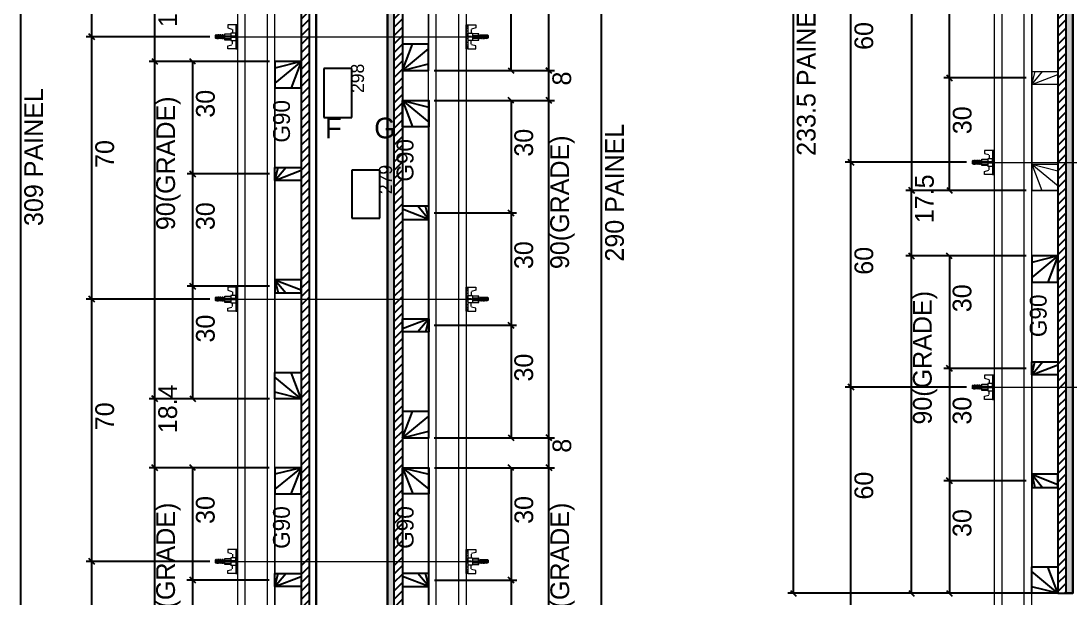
# Model space of a CAD drawing. Header units: metres. Extents: x -9504 to -3340, y 6690 to 7665.
# Drawn here: x -9435 to -8875, y 7024 to 7332 of the extents above; entities that cross this region are included whole.
import ezdxf

# ---------------------------------------------------------------- set-up
doc = ezdxf.new("R2010")
doc.units = ezdxf.units.M
for name, color, linetype in [('CHAPA', 7, 'Continuous'), ('COTA', 7, 'Continuous'), ('Hachura', 7, 'Continuous'), ('Madeira', 7, 'Continuous'), ('MEIO_PONT', 7, 'Continuous'), ('Perfil Metálico', 7, 'Continuous'), ('SARRAFO', 7, 'Continuous'), ('TEXTO_GERAL', 7, 'Continuous')]:
    doc.layers.add(name, color=color, linetype=linetype)

msp = doc.modelspace()

# ---------------------------------------------------------------- hatches: boundary and pattern name
at = {"layer": 'Hachura'}
h = msp.add_hatch(dxfattribs=at)
h.set_pattern_fill('ANSI31')
h.paths.add_polyline_path([(-9280.8, 6913.32), (-9285.25, 6913.32), (-9285.2, 7529.12), (-9280.8, 7529.12), (-9280.8, 6913.32)])
h = msp.add_hatch(color=7, dxfattribs=at)
h.dxf.hatch_style = 1
h.paths.add_polyline_path([(-9235.6, 6913.32), (-9239.2, 6913.32), (-9239.2, 7493.32), (-9235.6, 7493.32), (-9235.6, 6913.32)])
h = msp.add_hatch(color=7, dxfattribs=at)
h.dxf.hatch_style = 1
h.paths.add_polyline_path([(-8876.8, 7493.23), (-8873.2, 7493.23), (-8873.2, 7026.32), (-8876.8, 7026.32), (-8876.8, 7493.23)])
h = msp.add_hatch(dxfattribs=at)
h.set_pattern_fill('ANSI31')
h.paths.add_polyline_path([(-9235.6, 6913.32), (-9231.16, 6913.32), (-9231.2, 7485.32), (-9235.6, 7485.32), (-9235.6, 6913.32)])
h = msp.add_hatch(dxfattribs=at)
h.set_pattern_fill('ANSI31')
h.paths.add_polyline_path([(-8876.8, 7026.32), (-8881.24, 7026.32), (-8881.2, 7479.23), (-8876.8, 7479.23), (-8876.8, 7026.32)])

# ---------------------------------------------------------------- linework, layer by layer
at = {"layer": 'CHAPA', "color": 1, "lineweight": 25}
for points in [[(-9277.2, 7531.32), (-9277.2, 6913.32), (-9280.8, 6913.32), (-9280.8, 7531.32)], [(-9239.2, 7493.32), (-9239.2, 6913.32), (-9235.6, 6913.32), (-9235.6, 7493.32)], [(-8873.2, 7493.23), (-8873.2, 7026.32), (-8876.8, 7026.32), (-8876.8, 7493.23)]]:
    msp.add_lwpolyline(points, close=True, dxfattribs=at)
at = {"layer": 'COTA', "color": 241, "lineweight": 25}
for p, q in [((-9434.83, 6913.32), (-9434.83, 7531.32)), ((-9124.85, 6913.32), (-9124.85, 7493.32)), ((-9022.42, 7026.32), (-9022.42, 7493.23)), ((-9153.05, 7305.32), (-9153.05, 7485.32)), ((-8959.33, 7485.31), (-8959.33, 7241.31)), ((-9397.05, 7323.31), (-9397.05, 7463.31)), ((-8991.77, 7256.31), (-8991.77, 7376.31)), ((-9173.24, 7365.32), (-9173.24, 7305.33)), ((-8939.13, 7301.32), (-8939.13, 7363.32)), ((-9363.38, 7310.12), (-9363.38, 7346.93)), ((-9334.08, 7323.31), (-9400.05, 7323.31)), ((-9334.08, 7323.31), (-9400.05, 7323.31)), ((-9397.05, 7183.31), (-9397.05, 7323.31)), ((-9302.22, 7310.12), (-9366.38, 7310.12)), ((-9302.22, 7310.12), (-9366.38, 7310.12)), ((-9363.38, 7130.12), (-9363.38, 7310.12)), ((-9302.22, 7310.12), (-9346.19, 7310.12)), ((-9343.19, 7310.12), (-9343.19, 7250.12)), ((-9214.2, 7305.32), (-9150.05, 7305.32)), ((-9214.19, 7305.33), (-9170.24, 7305.33)), ((-9214.18, 7305.32), (-9150.03, 7305.32)), ((-9153.03, 7289.32), (-9153.03, 7305.32)), ((-8898.2, 7301.32), (-8942.13, 7301.32)), ((-8898.2, 7301.32), (-8942.13, 7301.32)), ((-8939.13, 7241.31), (-8939.13, 7301.32)), ((-9214.18, 7289.32), (-9150.03, 7289.32)), ((-9214.18, 7289.32), (-9170.22, 7289.32)), ((-9214.18, 7289.32), (-9150.03, 7289.32)), ((-9173.22, 7289.32), (-9173.22, 7229.32)), ((-9153.03, 7109.32), (-9153.03, 7289.32)), ((-8930.05, 7256.31), (-8994.77, 7256.31)), ((-8930.05, 7256.31), (-8994.77, 7256.31)), ((-8991.77, 7136.31), (-8991.77, 7256.31)), ((-9302.22, 7250.12), (-9346.19, 7250.12)), ((-9302.22, 7250.12), (-9346.19, 7250.12)), ((-9343.19, 7250.12), (-9343.19, 7190.12)), ((-8898.19, 7241.31), (-8962.4, 7241.31)), ((-8898.2, 7241.31), (-8962.33, 7241.31)), ((-8959.4, 7206.32), (-8959.4, 7241.31)), ((-8898.2, 7241.31), (-8942.13, 7241.31)), ((-9214.18, 7229.32), (-9170.22, 7229.32)), ((-9214.18, 7229.32), (-9170.22, 7229.32)), ((-9173.22, 7229.32), (-9173.22, 7169.32)), ((-8898.25, 7206.32), (-8962.4, 7206.32)), ((-8898.25, 7206.32), (-8962.4, 7206.32)), ((-8959.4, 7026.32), (-8959.4, 7206.32)), ((-8898.25, 7206.32), (-8942.21, 7206.32)), ((-8939.21, 7206.32), (-8939.21, 7146.32)), ((-9302.22, 7190.12), (-9346.19, 7190.12)), ((-9302.22, 7190.12), (-9346.19, 7190.12)), ((-9343.19, 7190.12), (-9343.19, 7130.13)), ((-9334.08, 7183.31), (-9400.05, 7183.31)), ((-9334.08, 7183.31), (-9400.05, 7183.31)), ((-9397.05, 7043.31), (-9397.05, 7183.31)), ((-9214.18, 7169.32), (-9170.22, 7169.32)), ((-9214.18, 7169.32), (-9170.22, 7169.32)), ((-9173.22, 7169.32), (-9173.22, 7109.33)), ((-8898.25, 7146.32), (-8942.21, 7146.32)), ((-8898.25, 7146.32), (-8942.21, 7146.32)), ((-8939.21, 7146.32), (-8939.21, 7086.32)), ((-8930.05, 7136.31), (-8994.77, 7136.31)), ((-8930.05, 7136.31), (-8994.77, 7136.31)), ((-8991.77, 7016.31), (-8991.77, 7136.31)), ((-9302.22, 7130.12), (-9366.42, 7130.12)), ((-9302.22, 7130.12), (-9366.38, 7130.12)), ((-9363.42, 7093.32), (-9363.42, 7130.12)), ((-9302.24, 7130.13), (-9346.19, 7130.13)), ((-9214.18, 7109.32), (-9150.03, 7109.32)), ((-9214.17, 7109.33), (-9170.22, 7109.33)), ((-9214.13, 7109.32), (-9149.97, 7109.32)), ((-9152.97, 7093.32), (-9152.97, 7109.32)), ((-9302.26, 7093.32), (-9366.42, 7093.32)), ((-9302.26, 7093.32), (-9366.42, 7093.32)), ((-9363.42, 6913.32), (-9363.42, 7093.32)), ((-9302.26, 7093.32), (-9346.23, 7093.32)), ((-9343.23, 7093.32), (-9343.23, 7033.32)), ((-9214.13, 7093.32), (-9149.97, 7093.32)), ((-9214.13, 7093.32), (-9170.17, 7093.32)), ((-9214.13, 7093.32), (-9149.97, 7093.32)), ((-9173.17, 7093.32), (-9173.17, 7033.32)), ((-9152.97, 6913.32), (-9152.97, 7093.32)), ((-8898.25, 7086.32), (-8942.21, 7086.32)), ((-8898.25, 7086.32), (-8942.21, 7086.32)), ((-8939.21, 7086.32), (-8939.21, 7026.33)), ((-9334.08, 7043.31), (-9400.05, 7043.31)), ((-9334.08, 7043.31), (-9400.05, 7043.31)), ((-9397.05, 6903.31), (-9397.05, 7043.31)), ((-9302.26, 7033.32), (-9346.23, 7033.32)), ((-9302.26, 7033.32), (-9346.23, 7033.32)), ((-9343.23, 7033.32), (-9343.23, 6973.32)), ((-9214.13, 7033.32), (-9170.17, 7033.32)), ((-9214.13, 7033.32), (-9170.17, 7033.32)), ((-9173.17, 7033.32), (-9173.17, 6973.32)), ((-8884.25, 7026.32), (-9025.42, 7026.32)), ((-8898.25, 7026.32), (-8962.4, 7026.32)), ((-8898.26, 7026.33), (-8942.21, 7026.33))]:
    msp.add_line(p, q, dxfattribs=at)
at = {"layer": 'COTA', "color": 0, "lineweight": 25}
for p, q in [((-9395.55, 7321.81), (-9398.55, 7324.81)), ((-9398.55, 7324.81), (-9395.55, 7321.81)), ((-9361.88, 7308.62), (-9364.88, 7311.62)), ((-9364.88, 7311.62), (-9361.88, 7308.62)), ((-9341.69, 7308.62), (-9344.69, 7311.62)), ((-9174.74, 7306.83), (-9171.74, 7303.83)), ((-9154.55, 7306.82), (-9151.55, 7303.82)), ((-9151.53, 7303.82), (-9154.53, 7306.82)), ((-8937.63, 7299.82), (-8940.63, 7302.82)), ((-8940.63, 7302.82), (-8937.63, 7299.82)), ((-9171.72, 7287.82), (-9174.72, 7290.82)), ((-9151.53, 7287.82), (-9154.53, 7290.82)), ((-9154.53, 7290.82), (-9151.53, 7287.82)), ((-8990.27, 7254.81), (-8993.27, 7257.81)), ((-8993.27, 7257.81), (-8990.27, 7254.81)), ((-9344.69, 7251.62), (-9341.69, 7248.62)), ((-9341.69, 7248.62), (-9344.69, 7251.62)), ((-8957.9, 7239.81), (-8960.9, 7242.81)), ((-8960.83, 7242.81), (-8957.83, 7239.81)), ((-8940.63, 7242.81), (-8937.63, 7239.81)), ((-9174.72, 7230.82), (-9171.72, 7227.82)), ((-9171.72, 7227.82), (-9174.72, 7230.82)), ((-8957.9, 7204.82), (-8960.9, 7207.82)), ((-8960.9, 7207.82), (-8957.9, 7204.82)), ((-8937.71, 7204.82), (-8940.71, 7207.82)), ((-9344.69, 7191.62), (-9341.69, 7188.62)), ((-9341.69, 7188.62), (-9344.69, 7191.62)), ((-9395.55, 7181.81), (-9398.55, 7184.81)), ((-9398.55, 7184.81), (-9395.55, 7181.81)), ((-9174.72, 7170.82), (-9171.72, 7167.82)), ((-9171.72, 7167.82), (-9174.72, 7170.82)), ((-8940.71, 7147.82), (-8937.71, 7144.82)), ((-8937.71, 7144.82), (-8940.71, 7147.82)), ((-8990.27, 7134.81), (-8993.27, 7137.81)), ((-8993.27, 7137.81), (-8990.27, 7134.81)), ((-9361.92, 7128.62), (-9364.92, 7131.62)), ((-9364.88, 7131.62), (-9361.88, 7128.62)), ((-9344.69, 7131.63), (-9341.69, 7128.63)), ((-9174.72, 7110.83), (-9171.72, 7107.83)), ((-9154.53, 7110.82), (-9151.53, 7107.82)), ((-9151.47, 7107.82), (-9154.47, 7110.82)), ((-9361.92, 7091.82), (-9364.92, 7094.82)), ((-9364.92, 7094.82), (-9361.92, 7091.82)), ((-9341.73, 7091.82), (-9344.73, 7094.82)), ((-9171.67, 7091.82), (-9174.67, 7094.82)), ((-9151.47, 7091.82), (-9154.47, 7094.82)), ((-9154.47, 7094.82), (-9151.47, 7091.82)), ((-8940.71, 7087.82), (-8937.71, 7084.82)), ((-8937.71, 7084.82), (-8940.71, 7087.82)), ((-9395.55, 7041.81), (-9398.55, 7044.81)), ((-9398.55, 7044.81), (-9395.55, 7041.81)), ((-9344.73, 7034.82), (-9341.73, 7031.82)), ((-9341.73, 7031.82), (-9344.73, 7034.82)), ((-9174.67, 7034.82), (-9171.67, 7031.82)), ((-9171.67, 7031.82), (-9174.67, 7034.82)), ((-9023.92, 7027.82), (-9020.92, 7024.82)), ((-8960.9, 7027.82), (-8957.9, 7024.82)), ((-8940.71, 7027.83), (-8937.71, 7024.83))]:
    msp.add_line(p, q, dxfattribs=at)
at = {"layer": 'COTA', "color": 180, "lineweight": 25}
for p, q in [((-9258.2, 7306.32), (-9273.2, 7306.32)), ((-9273.2, 7306.32), (-9273.2, 7280.32)), ((-9258.2, 7280.32), (-9258.2, 7306.32)), ((-9273.2, 7280.32), (-9258.2, 7280.32)), ((-9243.2, 7252.15), (-9258.2, 7252.15)), ((-9258.2, 7252.15), (-9258.2, 7226.48)), ((-9243.2, 7226.48), (-9243.2, 7252.15)), ((-9258.2, 7226.48), (-9243.2, 7226.48))]:
    msp.add_line(p, q, dxfattribs=at)
at = {"layer": 'Hachura', "color": 0, "lineweight": 9}
for p, q in [((-9324.44, 7329.7), (-9324.44, 7328.02)), ((-9324.44, 7328.02), (-9322.23, 7327.44)), ((-9319.28, 7329.69), (-9324.41, 7329.69)), ((-9321.98, 7327.13), (-9321.98, 7325.18)), ((-9320.2, 7329.56), (-9319.27, 7329.56)), ((-9320.2, 7329.34), (-9319.27, 7329.34)), ((-9320.2, 7329.01), (-9319.27, 7329.01)), ((-9320.2, 7328.54), (-9319.27, 7328.54)), ((-9320.2, 7327.7), (-9319.27, 7327.7)), ((-9320.2, 7326.29), (-9319.27, 7326.29)), ((-9320.18, 7329.7), (-9320.18, 7316.8)), ((-9320.18, 7329.7), (-9320.18, 7324.54)), ((-9319.28, 7316.8), (-9319.28, 7329.69)), ((-9319.28, 7317.75), (-9319.28, 7325.57)), ((-9196.27, 7329.55), (-9197.2, 7329.55)), ((-9196.27, 7329.34), (-9197.2, 7329.34)), ((-9196.27, 7329.01), (-9197.2, 7329.01)), ((-9196.27, 7328.54), (-9197.2, 7328.54)), ((-9196.27, 7327.7), (-9197.2, 7327.7)), ((-9196.27, 7326.28), (-9197.2, 7326.28)), ((-9197.19, 7316.8), (-9197.19, 7329.69)), ((-9197.19, 7329.69), (-9192.05, 7329.69)), ((-9197.19, 7317.75), (-9197.19, 7325.56)), ((-9196.29, 7329.69), (-9196.29, 7316.8)), ((-9196.29, 7329.69), (-9196.29, 7324.53)), ((-9194.48, 7327.12), (-9194.48, 7325.18)), ((-9192.03, 7328.02), (-9194.24, 7327.44)), ((-9192.03, 7329.69), (-9192.03, 7328.02)), ((-9330.75, 7324.28), (-9331.08, 7323.96)), ((-9331.08, 7323.96), (-9331.08, 7322.67)), ((-9330.75, 7322.35), (-9331.08, 7322.67)), ((-9330.43, 7324.28), (-9330.76, 7324.28)), ((-9330.11, 7322.34), (-9330.76, 7323.63)), ((-9330.19, 7322.24), (-9330.76, 7323.38)), ((-9330.76, 7322.86), (-9330.42, 7322.19)), ((-9330.76, 7322.6), (-9330.63, 7322.34)), ((-9330.75, 7322.35), (-9330.75, 7324.28)), ((-9330.43, 7324.28), (-9329.47, 7322.34)), ((-9330.43, 7324.28), (-9329.47, 7322.34)), ((-9330.34, 7324.35), (-9329.26, 7322.19)), ((-9330.11, 7322.34), (-9329.47, 7322.34)), ((-9329.03, 7322.24), (-9330.1, 7324.38)), ((-9329.27, 7324.28), (-9329.92, 7324.28)), ((-9328.95, 7322.34), (-9329.92, 7324.28)), ((-9329.27, 7324.28), (-9328.31, 7322.34)), ((-9329.18, 7324.35), (-9328.1, 7322.19)), ((-9328.31, 7322.34), (-9328.95, 7322.34)), ((-9327.87, 7322.24), (-9328.94, 7324.38)), ((-9328.11, 7324.28), (-9328.76, 7324.28)), ((-9327.79, 7322.34), (-9328.76, 7324.28)), ((-9328.54, 7324.28), (-9328.76, 7324.28)), ((-9328.11, 7324.28), (-9327.14, 7322.34)), ((-9328.02, 7324.35), (-9326.94, 7322.19)), ((-9327.58, 7322.34), (-9327.79, 7322.34)), ((-9326.71, 7322.24), (-9327.78, 7324.38)), ((-9326.95, 7324.28), (-9327.6, 7324.28)), ((-9326.63, 7322.34), (-9327.6, 7324.28)), ((-9327.58, 7322.34), (-9327.14, 7322.34)), ((-9326.95, 7324.28), (-9325.98, 7322.34)), ((-9326.63, 7322.34), (-9325.98, 7322.34)), ((-9325.98, 7323.12), (-9326.62, 7324.38)), ((-9325.98, 7323.38), (-9326.43, 7324.28)), ((-9325.98, 7324.28), (-9326.43, 7324.28)), ((-9325.98, 7321.57), (-9325.98, 7324.92)), ((-9325.98, 7324.92), (-9322.76, 7324.92)), ((-9325.98, 7323.89), (-9322.76, 7323.89)), ((-9325.98, 7322.34), (-9322.76, 7322.34)), ((-9322.76, 7321.57), (-9325.98, 7321.57)), ((-9325.92, 7321.57), (-9325.92, 7324.92)), ((-9322.76, 7325.18), (-9322.76, 7321.31)), ((-9320.18, 7325.18), (-9322.76, 7325.18)), ((-9322.76, 7321.31), (-9322.76, 7321.57)), ((-9322.76, 7321.31), (-9322.76, 7321.57)), ((-9322.76, 7321.31), (-9320.18, 7321.31)), ((-9320.18, 7323.56), (-9322.18, 7323.56)), ((-9322.18, 7323.04), (-9320.18, 7323.04)), ((-9321.98, 7319.37), (-9321.98, 7321.32)), ((-9320.2, 7320.22), (-9319.28, 7320.22)), ((-9320.18, 7323.25), (-9320.18, 7325.18)), ((-9320.18, 7324.54), (-9320.18, 7323.89)), ((-9320.18, 7323.25), (-9319.28, 7323.25)), ((-9319.86, 7324.21), (-9320.07, 7324.21)), ((-9320.05, 7322.27), (-9319.62, 7322.27)), ((-9319.43, 7324.21), (-9319.86, 7324.21)), ((-9196.29, 7323.25), (-9197.19, 7323.25)), ((-9196.27, 7320.22), (-9197.19, 7320.22)), ((-9197.04, 7324.2), (-9196.61, 7324.2)), ((-9196.41, 7322.27), (-9196.85, 7322.27)), ((-9196.61, 7324.2), (-9196.4, 7324.2)), ((-9196.29, 7323.25), (-9196.29, 7325.18)), ((-9196.29, 7325.18), (-9193.71, 7325.18)), ((-9196.29, 7324.53), (-9196.29, 7323.89)), ((-9196.29, 7323.56), (-9194.29, 7323.56)), ((-9194.29, 7323.04), (-9196.29, 7323.04)), ((-9193.71, 7321.31), (-9196.29, 7321.31)), ((-9194.48, 7319.37), (-9194.48, 7321.31)), ((-9193.71, 7325.18), (-9193.71, 7321.31)), ((-9190.48, 7324.92), (-9193.71, 7324.92)), ((-9190.48, 7323.89), (-9193.71, 7323.89)), ((-9190.48, 7322.34), (-9193.71, 7322.34)), ((-9193.71, 7321.57), (-9190.48, 7321.57)), ((-9193.71, 7321.31), (-9193.71, 7321.57)), ((-9193.71, 7321.31), (-9193.71, 7321.57)), ((-9190.55, 7321.57), (-9190.55, 7324.92)), ((-9190.48, 7321.57), (-9190.48, 7324.92)), ((-9190.48, 7323.12), (-9189.85, 7324.38)), ((-9189.52, 7324.28), (-9190.48, 7322.34)), ((-9190.48, 7323.37), (-9190.03, 7324.28)), ((-9190.48, 7324.28), (-9190.03, 7324.28)), ((-9189.84, 7322.34), (-9190.48, 7322.34)), ((-9189.84, 7322.34), (-9188.87, 7324.28)), ((-9189.76, 7322.24), (-9188.69, 7324.38)), ((-9188.45, 7324.35), (-9189.53, 7322.18)), ((-9189.52, 7324.28), (-9188.87, 7324.28)), ((-9188.36, 7324.28), (-9189.32, 7322.34)), ((-9188.89, 7322.34), (-9189.32, 7322.34)), ((-9188.89, 7322.34), (-9188.68, 7322.34)), ((-9188.68, 7322.34), (-9187.71, 7324.28)), ((-9188.6, 7322.24), (-9187.53, 7324.38)), ((-9187.29, 7324.35), (-9188.37, 7322.18)), ((-9188.36, 7324.28), (-9187.71, 7324.28)), ((-9187.2, 7324.28), (-9188.16, 7322.34)), ((-9188.16, 7322.34), (-9187.52, 7322.34)), ((-9187.92, 7324.28), (-9187.71, 7324.28)), ((-9187.52, 7322.34), (-9186.55, 7324.28)), ((-9187.44, 7322.24), (-9186.37, 7324.38)), ((-9186.13, 7324.35), (-9187.21, 7322.18)), ((-9187.2, 7324.28), (-9186.55, 7324.28)), ((-9186.03, 7324.28), (-9187, 7322.34)), ((-9186.03, 7324.28), (-9187, 7322.34)), ((-9186.36, 7322.34), (-9187, 7322.34)), ((-9186.36, 7322.34), (-9185.71, 7323.63)), ((-9186.28, 7322.24), (-9185.71, 7323.37)), ((-9185.71, 7322.86), (-9186.05, 7322.18)), ((-9186.03, 7324.28), (-9185.71, 7324.28)), ((-9185.71, 7322.6), (-9185.84, 7322.34)), ((-9185.71, 7324.28), (-9185.39, 7323.96)), ((-9185.71, 7322.34), (-9185.71, 7324.28)), ((-9185.71, 7322.34), (-9185.39, 7322.67)), ((-9185.39, 7323.96), (-9185.39, 7322.67)), ((-9324.44, 7318.47), (-9322.23, 7319.06)), ((-9324.44, 7316.8), (-9324.44, 7318.47)), ((-9320.18, 7316.8), (-9324.44, 7316.8)), ((-9320.2, 7318.79), (-9319.27, 7318.79)), ((-9320.2, 7317.95), (-9319.27, 7317.95)), ((-9320.2, 7317.48), (-9319.27, 7317.48)), ((-9320.2, 7317.15), (-9319.27, 7317.15)), ((-9320.2, 7316.93), (-9319.27, 7316.93)), ((-9320.18, 7316.8), (-9319.28, 7316.8)), ((-9196.27, 7318.79), (-9197.2, 7318.79)), ((-9196.27, 7317.94), (-9197.2, 7317.94)), ((-9196.27, 7317.48), (-9197.2, 7317.48)), ((-9196.27, 7317.14), (-9197.2, 7317.14)), ((-9196.27, 7316.93), (-9197.2, 7316.93)), ((-9196.29, 7316.8), (-9197.19, 7316.8)), ((-9196.29, 7316.8), (-9192.03, 7316.8)), ((-9192.03, 7318.47), (-9194.24, 7319.05)), ((-9192.03, 7316.8), (-9192.03, 7318.47)), ((-8920.4, 7262.7), (-8920.4, 7261.02)), ((-8920.4, 7261.02), (-8918.19, 7260.44)), ((-8915.25, 7262.69), (-8920.38, 7262.69)), ((-8917.95, 7260.13), (-8917.95, 7258.18)), ((-8916.17, 7262.56), (-8915.24, 7262.56)), ((-8916.17, 7262.34), (-8915.24, 7262.34)), ((-8916.17, 7262.01), (-8915.24, 7262.01)), ((-8916.17, 7261.54), (-8915.24, 7261.54)), ((-8916.17, 7260.7), (-8915.24, 7260.7)), ((-8916.17, 7259.29), (-8915.24, 7259.29)), ((-8916.15, 7262.7), (-8916.15, 7249.8)), ((-8916.15, 7262.7), (-8916.15, 7257.54)), ((-8915.25, 7249.8), (-8915.25, 7262.69)), ((-8915.25, 7250.75), (-8915.25, 7258.57)), ((-8926.72, 7257.28), (-8927.05, 7256.96)), ((-8927.05, 7256.96), (-8927.05, 7255.67)), ((-8926.72, 7255.35), (-8927.05, 7255.67)), ((-8926.4, 7257.28), (-8926.73, 7257.28)), ((-8926.08, 7255.34), (-8926.73, 7256.63)), ((-8926.16, 7255.24), (-8926.73, 7256.38)), ((-8926.73, 7255.86), (-8926.39, 7255.19)), ((-8926.73, 7255.6), (-8926.6, 7255.34)), ((-8926.72, 7255.35), (-8926.72, 7257.28)), ((-8926.4, 7257.28), (-8925.44, 7255.34)), ((-8926.4, 7257.28), (-8925.44, 7255.34)), ((-8926.31, 7257.35), (-8925.23, 7255.19)), ((-8926.08, 7255.34), (-8925.44, 7255.34)), ((-8925, 7255.24), (-8926.07, 7257.38)), ((-8925.24, 7257.28), (-8925.89, 7257.28)), ((-8924.92, 7255.34), (-8925.89, 7257.28)), ((-8925.24, 7257.28), (-8924.27, 7255.34)), ((-8925.15, 7257.35), (-8924.07, 7255.19)), ((-8924.27, 7255.34), (-8924.92, 7255.34)), ((-8923.84, 7255.24), (-8924.91, 7257.38)), ((-8924.08, 7257.28), (-8924.73, 7257.28)), ((-8923.76, 7255.34), (-8924.73, 7257.28)), ((-8924.51, 7257.28), (-8924.73, 7257.28)), ((-8924.08, 7257.28), (-8923.11, 7255.34)), ((-8923.99, 7257.35), (-8922.91, 7255.19)), ((-8923.55, 7255.34), (-8923.76, 7255.34)), ((-8922.68, 7255.24), (-8923.75, 7257.38)), ((-8922.92, 7257.28), (-8923.57, 7257.28)), ((-8922.6, 7255.34), (-8923.57, 7257.28)), ((-8923.55, 7255.34), (-8923.11, 7255.34)), ((-8922.92, 7257.28), (-8921.95, 7255.34)), ((-8922.6, 7255.34), (-8921.95, 7255.34)), ((-8921.95, 7256.12), (-8922.59, 7257.38)), ((-8921.95, 7256.38), (-8922.4, 7257.28)), ((-8921.95, 7257.28), (-8922.4, 7257.28)), ((-8921.95, 7254.57), (-8921.95, 7257.92)), ((-8921.95, 7257.92), (-8918.73, 7257.92)), ((-8921.95, 7256.89), (-8918.73, 7256.89)), ((-8921.95, 7255.34), (-8918.73, 7255.34)), ((-8918.73, 7254.57), (-8921.95, 7254.57)), ((-8921.89, 7254.57), (-8921.89, 7257.92)), ((-8918.73, 7258.18), (-8918.73, 7254.31)), ((-8916.15, 7258.18), (-8918.73, 7258.18)), ((-8918.73, 7254.31), (-8918.73, 7254.57)), ((-8918.73, 7254.31), (-8918.73, 7254.57)), ((-8918.73, 7254.31), (-8916.15, 7254.31)), ((-8916.15, 7256.56), (-8918.15, 7256.56)), ((-8918.15, 7256.04), (-8916.15, 7256.04)), ((-8917.95, 7252.37), (-8917.95, 7254.32)), ((-8916.17, 7253.22), (-8915.25, 7253.22)), ((-8916.15, 7256.25), (-8916.15, 7258.18)), ((-8916.15, 7257.54), (-8916.15, 7256.89)), ((-8916.15, 7256.25), (-8915.25, 7256.25)), ((-8915.83, 7257.21), (-8916.04, 7257.21)), ((-8916.02, 7255.27), (-8915.59, 7255.27)), ((-8915.4, 7257.21), (-8915.83, 7257.21)), ((-8920.4, 7251.47), (-8918.19, 7252.06)), ((-8920.4, 7249.8), (-8920.4, 7251.47)), ((-8916.15, 7249.8), (-8920.4, 7249.8)), ((-8916.17, 7251.79), (-8915.24, 7251.79)), ((-8916.17, 7250.95), (-8915.24, 7250.95)), ((-8916.17, 7250.48), (-8915.24, 7250.48)), ((-8916.17, 7250.15), (-8915.24, 7250.15)), ((-8916.17, 7249.93), (-8915.24, 7249.93)), ((-8916.15, 7249.8), (-8915.25, 7249.8)), ((-9324.44, 7189.7), (-9324.44, 7188.02)), ((-9324.44, 7188.02), (-9322.23, 7187.44)), ((-9319.28, 7189.69), (-9324.41, 7189.69)), ((-9321.98, 7187.13), (-9321.98, 7185.18)), ((-9320.2, 7189.56), (-9319.27, 7189.56)), ((-9320.2, 7189.34), (-9319.27, 7189.34)), ((-9320.2, 7189.01), (-9319.27, 7189.01)), ((-9320.2, 7188.54), (-9319.27, 7188.54)), ((-9320.2, 7187.7), (-9319.27, 7187.7)), ((-9320.2, 7186.29), (-9319.27, 7186.29)), ((-9320.18, 7189.7), (-9320.18, 7176.8)), ((-9320.18, 7189.7), (-9320.18, 7184.54)), ((-9319.28, 7176.8), (-9319.28, 7189.69)), ((-9319.28, 7177.75), (-9319.28, 7185.57)), ((-9196.27, 7189.55), (-9197.2, 7189.55)), ((-9196.27, 7189.34), (-9197.2, 7189.34)), ((-9196.27, 7189.01), (-9197.2, 7189.01)), ((-9196.27, 7188.54), (-9197.2, 7188.54)), ((-9196.27, 7187.7), (-9197.2, 7187.7)), ((-9196.27, 7186.28), (-9197.2, 7186.28)), ((-9197.19, 7176.8), (-9197.19, 7189.69)), ((-9197.19, 7189.69), (-9192.05, 7189.69)), ((-9197.19, 7177.75), (-9197.19, 7185.56)), ((-9196.29, 7189.69), (-9196.29, 7176.8)), ((-9196.29, 7189.69), (-9196.29, 7184.53)), ((-9194.48, 7187.12), (-9194.48, 7185.18)), ((-9192.03, 7188.02), (-9194.24, 7187.44)), ((-9192.03, 7189.69), (-9192.03, 7188.02)), ((-9330.75, 7184.28), (-9331.08, 7183.96)), ((-9331.08, 7183.96), (-9331.08, 7182.67)), ((-9330.75, 7182.35), (-9331.08, 7182.67)), ((-9330.43, 7184.28), (-9330.76, 7184.28)), ((-9330.11, 7182.34), (-9330.76, 7183.63)), ((-9330.19, 7182.24), (-9330.76, 7183.38)), ((-9330.76, 7182.86), (-9330.42, 7182.19)), ((-9330.76, 7182.6), (-9330.63, 7182.34)), ((-9330.75, 7182.35), (-9330.75, 7184.28)), ((-9330.43, 7184.28), (-9329.47, 7182.34)), ((-9330.43, 7184.28), (-9329.47, 7182.34)), ((-9330.34, 7184.35), (-9329.26, 7182.19)), ((-9330.11, 7182.34), (-9329.47, 7182.34)), ((-9329.03, 7182.24), (-9330.1, 7184.38)), ((-9329.27, 7184.28), (-9329.92, 7184.28)), ((-9328.95, 7182.34), (-9329.92, 7184.28)), ((-9329.27, 7184.28), (-9328.31, 7182.34)), ((-9329.18, 7184.35), (-9328.1, 7182.19)), ((-9328.31, 7182.34), (-9328.95, 7182.34)), ((-9327.87, 7182.24), (-9328.94, 7184.38)), ((-9328.11, 7184.28), (-9328.76, 7184.28)), ((-9327.79, 7182.34), (-9328.76, 7184.28)), ((-9328.54, 7184.28), (-9328.76, 7184.28)), ((-9328.11, 7184.28), (-9327.14, 7182.34)), ((-9328.02, 7184.35), (-9326.94, 7182.19)), ((-9327.58, 7182.34), (-9327.79, 7182.34)), ((-9326.71, 7182.24), (-9327.78, 7184.38)), ((-9326.95, 7184.28), (-9327.6, 7184.28)), ((-9326.63, 7182.34), (-9327.6, 7184.28)), ((-9327.58, 7182.34), (-9327.14, 7182.34)), ((-9326.95, 7184.28), (-9325.98, 7182.34)), ((-9326.63, 7182.34), (-9325.98, 7182.34)), ((-9325.98, 7183.12), (-9326.62, 7184.38)), ((-9325.98, 7183.38), (-9326.43, 7184.28)), ((-9325.98, 7184.28), (-9326.43, 7184.28)), ((-9325.98, 7181.57), (-9325.98, 7184.92)), ((-9325.98, 7184.92), (-9322.76, 7184.92)), ((-9325.98, 7183.89), (-9322.76, 7183.89)), ((-9325.98, 7182.34), (-9322.76, 7182.34)), ((-9322.76, 7181.57), (-9325.98, 7181.57)), ((-9325.92, 7181.57), (-9325.92, 7184.92)), ((-9322.76, 7185.18), (-9322.76, 7181.31)), ((-9320.18, 7185.18), (-9322.76, 7185.18)), ((-9322.76, 7181.31), (-9322.76, 7181.57)), ((-9322.76, 7181.31), (-9322.76, 7181.57)), ((-9322.76, 7181.31), (-9320.18, 7181.31)), ((-9320.18, 7183.56), (-9322.18, 7183.56)), ((-9322.18, 7183.04), (-9320.18, 7183.04)), ((-9321.98, 7179.37), (-9321.98, 7181.32)), ((-9320.2, 7180.22), (-9319.28, 7180.22)), ((-9320.18, 7183.25), (-9320.18, 7185.18)), ((-9320.18, 7184.54), (-9320.18, 7183.89)), ((-9320.18, 7183.25), (-9319.28, 7183.25)), ((-9319.86, 7184.21), (-9320.07, 7184.21)), ((-9320.05, 7182.27), (-9319.62, 7182.27)), ((-9319.43, 7184.21), (-9319.86, 7184.21)), ((-9196.29, 7183.25), (-9197.19, 7183.25)), ((-9196.27, 7180.22), (-9197.19, 7180.22)), ((-9197.04, 7184.2), (-9196.61, 7184.2)), ((-9196.41, 7182.27), (-9196.85, 7182.27)), ((-9196.61, 7184.2), (-9196.4, 7184.2)), ((-9196.29, 7183.25), (-9196.29, 7185.18)), ((-9196.29, 7185.18), (-9193.71, 7185.18)), ((-9196.29, 7184.53), (-9196.29, 7183.89)), ((-9196.29, 7183.56), (-9194.29, 7183.56)), ((-9194.29, 7183.04), (-9196.29, 7183.04)), ((-9193.71, 7181.31), (-9196.29, 7181.31)), ((-9194.48, 7179.37), (-9194.48, 7181.31)), ((-9193.71, 7185.18), (-9193.71, 7181.31)), ((-9190.48, 7184.92), (-9193.71, 7184.92)), ((-9190.48, 7183.89), (-9193.71, 7183.89)), ((-9190.48, 7182.34), (-9193.71, 7182.34)), ((-9193.71, 7181.57), (-9190.48, 7181.57)), ((-9193.71, 7181.31), (-9193.71, 7181.57)), ((-9193.71, 7181.31), (-9193.71, 7181.57)), ((-9190.55, 7181.57), (-9190.55, 7184.92)), ((-9190.48, 7181.57), (-9190.48, 7184.92)), ((-9190.48, 7183.12), (-9189.85, 7184.38)), ((-9189.52, 7184.28), (-9190.48, 7182.34)), ((-9190.48, 7183.37), (-9190.03, 7184.28)), ((-9190.48, 7184.28), (-9190.03, 7184.28)), ((-9189.84, 7182.34), (-9190.48, 7182.34)), ((-9189.84, 7182.34), (-9188.87, 7184.28)), ((-9189.76, 7182.24), (-9188.69, 7184.38)), ((-9188.45, 7184.35), (-9189.53, 7182.18)), ((-9189.52, 7184.28), (-9188.87, 7184.28)), ((-9188.36, 7184.28), (-9189.32, 7182.34)), ((-9188.89, 7182.34), (-9189.32, 7182.34)), ((-9188.89, 7182.34), (-9188.68, 7182.34)), ((-9188.68, 7182.34), (-9187.71, 7184.28)), ((-9188.6, 7182.24), (-9187.53, 7184.38)), ((-9187.29, 7184.35), (-9188.37, 7182.18)), ((-9188.36, 7184.28), (-9187.71, 7184.28)), ((-9187.2, 7184.28), (-9188.16, 7182.34)), ((-9188.16, 7182.34), (-9187.52, 7182.34)), ((-9187.92, 7184.28), (-9187.71, 7184.28)), ((-9187.52, 7182.34), (-9186.55, 7184.28)), ((-9187.44, 7182.24), (-9186.37, 7184.38)), ((-9186.13, 7184.35), (-9187.21, 7182.18)), ((-9187.2, 7184.28), (-9186.55, 7184.28)), ((-9186.03, 7184.28), (-9187, 7182.34)), ((-9186.03, 7184.28), (-9187, 7182.34)), ((-9186.36, 7182.34), (-9187, 7182.34)), ((-9186.36, 7182.34), (-9185.71, 7183.63)), ((-9186.28, 7182.24), (-9185.71, 7183.37)), ((-9185.71, 7182.86), (-9186.05, 7182.18)), ((-9186.03, 7184.28), (-9185.71, 7184.28)), ((-9185.71, 7182.6), (-9185.84, 7182.34)), ((-9185.71, 7184.28), (-9185.39, 7183.96)), ((-9185.71, 7182.34), (-9185.71, 7184.28)), ((-9185.71, 7182.34), (-9185.39, 7182.67)), ((-9185.39, 7183.96), (-9185.39, 7182.67)), ((-9324.44, 7178.47), (-9322.23, 7179.06)), ((-9324.44, 7176.8), (-9324.44, 7178.47)), ((-9320.18, 7176.8), (-9324.44, 7176.8)), ((-9320.2, 7178.79), (-9319.27, 7178.79)), ((-9320.2, 7177.95), (-9319.27, 7177.95)), ((-9320.2, 7177.48), (-9319.27, 7177.48)), ((-9320.2, 7177.15), (-9319.27, 7177.15)), ((-9320.2, 7176.93), (-9319.27, 7176.93)), ((-9320.18, 7176.8), (-9319.28, 7176.8)), ((-9196.27, 7178.79), (-9197.2, 7178.79)), ((-9196.27, 7177.94), (-9197.2, 7177.94)), ((-9196.27, 7177.48), (-9197.2, 7177.48)), ((-9196.27, 7177.14), (-9197.2, 7177.14)), ((-9196.27, 7176.93), (-9197.2, 7176.93)), ((-9196.29, 7176.8), (-9197.19, 7176.8)), ((-9196.29, 7176.8), (-9192.03, 7176.8)), ((-9192.03, 7178.47), (-9194.24, 7179.05)), ((-9192.03, 7176.8), (-9192.03, 7178.47)), ((-8920.4, 7142.7), (-8920.4, 7141.02)), ((-8920.4, 7141.02), (-8918.19, 7140.44)), ((-8915.25, 7142.69), (-8920.38, 7142.69)), ((-8916.17, 7142.56), (-8915.24, 7142.56)), ((-8916.17, 7142.34), (-8915.24, 7142.34)), ((-8916.17, 7142.01), (-8915.24, 7142.01)), ((-8916.17, 7141.54), (-8915.24, 7141.54)), ((-8916.17, 7140.7), (-8915.24, 7140.7)), ((-8916.15, 7142.7), (-8916.15, 7129.8)), ((-8916.15, 7142.7), (-8916.15, 7137.54)), ((-8915.25, 7129.8), (-8915.25, 7142.69)), ((-8926.72, 7137.28), (-8927.05, 7136.96)), ((-8927.05, 7136.96), (-8927.05, 7135.67)), ((-8926.72, 7135.35), (-8927.05, 7135.67)), ((-8926.4, 7137.28), (-8926.73, 7137.28)), ((-8926.08, 7135.34), (-8926.73, 7136.63)), ((-8926.16, 7135.24), (-8926.73, 7136.38)), ((-8926.73, 7135.86), (-8926.39, 7135.19)), ((-8926.73, 7135.6), (-8926.6, 7135.34)), ((-8926.72, 7135.35), (-8926.72, 7137.28)), ((-8926.4, 7137.28), (-8925.44, 7135.34)), ((-8926.4, 7137.28), (-8925.44, 7135.34)), ((-8926.31, 7137.35), (-8925.23, 7135.19)), ((-8926.08, 7135.34), (-8925.44, 7135.34)), ((-8925, 7135.24), (-8926.07, 7137.38)), ((-8925.24, 7137.28), (-8925.89, 7137.28)), ((-8924.92, 7135.34), (-8925.89, 7137.28)), ((-8925.24, 7137.28), (-8924.27, 7135.34)), ((-8925.15, 7137.35), (-8924.07, 7135.19)), ((-8924.27, 7135.34), (-8924.92, 7135.34)), ((-8923.84, 7135.24), (-8924.91, 7137.38)), ((-8924.08, 7137.28), (-8924.73, 7137.28)), ((-8923.76, 7135.34), (-8924.73, 7137.28)), ((-8924.51, 7137.28), (-8924.73, 7137.28)), ((-8924.08, 7137.28), (-8923.11, 7135.34)), ((-8923.99, 7137.35), (-8922.91, 7135.19)), ((-8923.55, 7135.34), (-8923.76, 7135.34)), ((-8922.68, 7135.24), (-8923.75, 7137.38)), ((-8922.92, 7137.28), (-8923.57, 7137.28)), ((-8922.6, 7135.34), (-8923.57, 7137.28)), ((-8923.55, 7135.34), (-8923.11, 7135.34)), ((-8922.92, 7137.28), (-8921.95, 7135.34)), ((-8922.6, 7135.34), (-8921.95, 7135.34)), ((-8921.95, 7136.12), (-8922.59, 7137.38)), ((-8921.95, 7136.38), (-8922.4, 7137.28)), ((-8921.95, 7137.28), (-8922.4, 7137.28)), ((-8921.95, 7134.57), (-8921.95, 7137.92)), ((-8921.95, 7137.92), (-8918.73, 7137.92)), ((-8921.95, 7136.89), (-8918.73, 7136.89)), ((-8921.95, 7135.34), (-8918.73, 7135.34)), ((-8921.89, 7134.57), (-8921.89, 7137.92)), ((-8918.73, 7138.18), (-8918.73, 7134.31)), ((-8916.15, 7138.18), (-8918.73, 7138.18)), ((-8916.15, 7136.56), (-8918.15, 7136.56)), ((-8918.15, 7136.04), (-8916.15, 7136.04)), ((-8917.95, 7140.13), (-8917.95, 7138.18)), ((-8916.17, 7139.29), (-8915.24, 7139.29)), ((-8916.15, 7136.25), (-8916.15, 7138.18)), ((-8916.15, 7137.54), (-8916.15, 7136.89)), ((-8916.15, 7136.25), (-8915.25, 7136.25)), ((-8915.83, 7137.21), (-8916.04, 7137.21)), ((-8916.02, 7135.27), (-8915.59, 7135.27)), ((-8915.4, 7137.21), (-8915.83, 7137.21)), ((-8915.25, 7130.75), (-8915.25, 7138.57)), ((-8918.73, 7134.57), (-8921.95, 7134.57)), ((-8920.4, 7131.47), (-8918.19, 7132.06)), ((-8920.4, 7129.8), (-8920.4, 7131.47)), ((-8916.15, 7129.8), (-8920.4, 7129.8)), ((-8918.73, 7134.31), (-8918.73, 7134.57)), ((-8918.73, 7134.31), (-8918.73, 7134.57)), ((-8918.73, 7134.31), (-8916.15, 7134.31)), ((-8917.95, 7132.37), (-8917.95, 7134.32)), ((-8916.17, 7133.22), (-8915.25, 7133.22)), ((-8916.17, 7131.79), (-8915.24, 7131.79)), ((-8916.17, 7130.95), (-8915.24, 7130.95)), ((-8916.17, 7130.48), (-8915.24, 7130.48)), ((-8916.17, 7130.15), (-8915.24, 7130.15)), ((-8916.17, 7129.93), (-8915.24, 7129.93)), ((-8916.15, 7129.8), (-8915.25, 7129.8)), ((-9324.44, 7049.7), (-9324.44, 7048.02)), ((-9324.44, 7048.02), (-9322.23, 7047.44)), ((-9319.28, 7049.69), (-9324.41, 7049.69)), ((-9321.98, 7047.13), (-9321.98, 7045.18)), ((-9320.2, 7049.56), (-9319.27, 7049.56)), ((-9320.2, 7049.34), (-9319.27, 7049.34)), ((-9320.2, 7049.01), (-9319.27, 7049.01)), ((-9320.2, 7048.54), (-9319.27, 7048.54)), ((-9320.2, 7047.7), (-9319.27, 7047.7)), ((-9320.2, 7046.29), (-9319.27, 7046.29)), ((-9320.18, 7049.7), (-9320.18, 7036.8)), ((-9320.18, 7049.7), (-9320.18, 7044.54)), ((-9319.28, 7036.8), (-9319.28, 7049.69)), ((-9319.28, 7037.75), (-9319.28, 7045.57)), ((-9196.27, 7049.55), (-9197.2, 7049.55)), ((-9196.27, 7049.34), (-9197.2, 7049.34)), ((-9196.27, 7049.01), (-9197.2, 7049.01)), ((-9196.27, 7048.54), (-9197.2, 7048.54)), ((-9196.27, 7047.7), (-9197.2, 7047.7)), ((-9196.27, 7046.28), (-9197.2, 7046.28)), ((-9197.19, 7036.8), (-9197.19, 7049.69)), ((-9197.19, 7049.69), (-9192.05, 7049.69)), ((-9197.19, 7037.75), (-9197.19, 7045.56)), ((-9196.29, 7049.69), (-9196.29, 7036.8)), ((-9196.29, 7049.69), (-9196.29, 7044.53)), ((-9194.48, 7047.12), (-9194.48, 7045.18)), ((-9192.03, 7048.02), (-9194.24, 7047.44)), ((-9192.03, 7049.69), (-9192.03, 7048.02)), ((-9330.75, 7044.28), (-9331.08, 7043.96)), ((-9331.08, 7043.96), (-9331.08, 7042.67)), ((-9330.75, 7042.35), (-9331.08, 7042.67)), ((-9330.43, 7044.28), (-9330.76, 7044.28)), ((-9330.11, 7042.34), (-9330.76, 7043.63)), ((-9330.19, 7042.24), (-9330.76, 7043.38)), ((-9330.76, 7042.86), (-9330.42, 7042.19)), ((-9330.76, 7042.6), (-9330.63, 7042.34)), ((-9330.75, 7042.35), (-9330.75, 7044.28)), ((-9330.43, 7044.28), (-9329.47, 7042.34)), ((-9330.43, 7044.28), (-9329.47, 7042.34)), ((-9330.34, 7044.35), (-9329.26, 7042.19)), ((-9330.11, 7042.34), (-9329.47, 7042.34)), ((-9329.03, 7042.24), (-9330.1, 7044.38)), ((-9329.27, 7044.28), (-9329.92, 7044.28)), ((-9328.95, 7042.34), (-9329.92, 7044.28)), ((-9329.27, 7044.28), (-9328.31, 7042.34)), ((-9329.18, 7044.35), (-9328.1, 7042.19)), ((-9328.31, 7042.34), (-9328.95, 7042.34)), ((-9327.87, 7042.24), (-9328.94, 7044.38)), ((-9328.11, 7044.28), (-9328.76, 7044.28)), ((-9327.79, 7042.34), (-9328.76, 7044.28)), ((-9328.54, 7044.28), (-9328.76, 7044.28)), ((-9328.11, 7044.28), (-9327.14, 7042.34)), ((-9328.02, 7044.35), (-9326.94, 7042.19)), ((-9327.58, 7042.34), (-9327.79, 7042.34)), ((-9326.71, 7042.24), (-9327.78, 7044.38)), ((-9326.95, 7044.28), (-9327.6, 7044.28)), ((-9326.63, 7042.34), (-9327.6, 7044.28)), ((-9327.58, 7042.34), (-9327.14, 7042.34)), ((-9326.95, 7044.28), (-9325.98, 7042.34)), ((-9326.63, 7042.34), (-9325.98, 7042.34)), ((-9325.98, 7043.12), (-9326.62, 7044.38)), ((-9325.98, 7043.38), (-9326.43, 7044.28)), ((-9325.98, 7044.28), (-9326.43, 7044.28)), ((-9325.98, 7041.57), (-9325.98, 7044.92)), ((-9325.98, 7044.92), (-9322.76, 7044.92)), ((-9325.98, 7043.89), (-9322.76, 7043.89)), ((-9325.98, 7042.34), (-9322.76, 7042.34)), ((-9322.76, 7041.57), (-9325.98, 7041.57)), ((-9325.92, 7041.57), (-9325.92, 7044.92)), ((-9322.76, 7045.18), (-9322.76, 7041.31)), ((-9320.18, 7045.18), (-9322.76, 7045.18)), ((-9322.76, 7041.31), (-9322.76, 7041.57)), ((-9322.76, 7041.31), (-9322.76, 7041.57)), ((-9322.76, 7041.31), (-9320.18, 7041.31)), ((-9320.18, 7043.56), (-9322.18, 7043.56)), ((-9322.18, 7043.04), (-9320.18, 7043.04)), ((-9321.98, 7039.37), (-9321.98, 7041.32)), ((-9320.2, 7040.22), (-9319.28, 7040.22)), ((-9320.18, 7043.25), (-9320.18, 7045.18)), ((-9320.18, 7044.54), (-9320.18, 7043.89)), ((-9320.18, 7043.25), (-9319.28, 7043.25)), ((-9319.86, 7044.21), (-9320.07, 7044.21)), ((-9320.05, 7042.27), (-9319.62, 7042.27)), ((-9319.43, 7044.21), (-9319.86, 7044.21)), ((-9196.29, 7043.25), (-9197.19, 7043.25)), ((-9196.27, 7040.22), (-9197.19, 7040.22)), ((-9197.04, 7044.2), (-9196.61, 7044.2)), ((-9196.41, 7042.27), (-9196.85, 7042.27)), ((-9196.61, 7044.2), (-9196.4, 7044.2)), ((-9196.29, 7043.25), (-9196.29, 7045.18)), ((-9196.29, 7045.18), (-9193.71, 7045.18)), ((-9196.29, 7044.53), (-9196.29, 7043.89)), ((-9196.29, 7043.56), (-9194.29, 7043.56)), ((-9194.29, 7043.04), (-9196.29, 7043.04)), ((-9193.71, 7041.31), (-9196.29, 7041.31)), ((-9194.48, 7039.37), (-9194.48, 7041.31)), ((-9193.71, 7045.18), (-9193.71, 7041.31)), ((-9190.48, 7044.92), (-9193.71, 7044.92)), ((-9190.48, 7043.89), (-9193.71, 7043.89)), ((-9190.48, 7042.34), (-9193.71, 7042.34)), ((-9193.71, 7041.57), (-9190.48, 7041.57)), ((-9193.71, 7041.31), (-9193.71, 7041.57)), ((-9193.71, 7041.31), (-9193.71, 7041.57)), ((-9190.55, 7041.57), (-9190.55, 7044.92)), ((-9190.48, 7041.57), (-9190.48, 7044.92)), ((-9190.48, 7043.12), (-9189.85, 7044.38)), ((-9189.52, 7044.28), (-9190.48, 7042.34)), ((-9190.48, 7043.37), (-9190.03, 7044.28)), ((-9190.48, 7044.28), (-9190.03, 7044.28)), ((-9189.84, 7042.34), (-9190.48, 7042.34)), ((-9189.84, 7042.34), (-9188.87, 7044.28)), ((-9189.76, 7042.24), (-9188.69, 7044.38)), ((-9188.45, 7044.35), (-9189.53, 7042.18)), ((-9189.52, 7044.28), (-9188.87, 7044.28)), ((-9188.36, 7044.28), (-9189.32, 7042.34)), ((-9188.89, 7042.34), (-9189.32, 7042.34)), ((-9188.89, 7042.34), (-9188.68, 7042.34)), ((-9188.68, 7042.34), (-9187.71, 7044.28)), ((-9188.6, 7042.24), (-9187.53, 7044.38)), ((-9187.29, 7044.35), (-9188.37, 7042.18)), ((-9188.36, 7044.28), (-9187.71, 7044.28)), ((-9187.2, 7044.28), (-9188.16, 7042.34)), ((-9188.16, 7042.34), (-9187.52, 7042.34)), ((-9187.92, 7044.28), (-9187.71, 7044.28)), ((-9187.52, 7042.34), (-9186.55, 7044.28)), ((-9187.44, 7042.24), (-9186.37, 7044.38)), ((-9186.13, 7044.35), (-9187.21, 7042.18)), ((-9187.2, 7044.28), (-9186.55, 7044.28)), ((-9186.03, 7044.28), (-9187, 7042.34)), ((-9186.03, 7044.28), (-9187, 7042.34)), ((-9186.36, 7042.34), (-9187, 7042.34)), ((-9186.36, 7042.34), (-9185.71, 7043.63)), ((-9186.28, 7042.24), (-9185.71, 7043.37)), ((-9185.71, 7042.86), (-9186.05, 7042.18)), ((-9186.03, 7044.28), (-9185.71, 7044.28)), ((-9185.71, 7042.6), (-9185.84, 7042.34)), ((-9185.71, 7044.28), (-9185.39, 7043.96)), ((-9185.71, 7042.34), (-9185.71, 7044.28)), ((-9185.71, 7042.34), (-9185.39, 7042.67)), ((-9185.39, 7043.96), (-9185.39, 7042.67)), ((-9324.44, 7038.47), (-9322.23, 7039.06)), ((-9324.44, 7036.8), (-9324.44, 7038.47)), ((-9320.18, 7036.8), (-9324.44, 7036.8)), ((-9320.2, 7038.79), (-9319.27, 7038.79)), ((-9320.2, 7037.95), (-9319.27, 7037.95)), ((-9320.2, 7037.48), (-9319.27, 7037.48)), ((-9320.2, 7037.15), (-9319.27, 7037.15)), ((-9320.2, 7036.93), (-9319.27, 7036.93)), ((-9320.18, 7036.8), (-9319.28, 7036.8)), ((-9196.27, 7038.79), (-9197.2, 7038.79)), ((-9196.27, 7037.94), (-9197.2, 7037.94)), ((-9196.27, 7037.48), (-9197.2, 7037.48)), ((-9196.27, 7037.14), (-9197.2, 7037.14)), ((-9196.27, 7036.93), (-9197.2, 7036.93)), ((-9196.29, 7036.8), (-9197.19, 7036.8)), ((-9196.29, 7036.8), (-9192.03, 7036.8)), ((-9192.03, 7038.47), (-9194.24, 7039.05)), ((-9192.03, 7036.8), (-9192.03, 7038.47))]:
    msp.add_line(p, q, dxfattribs=at)
at = {"layer": 'Hachura', "color": 251, "lineweight": 9}
for p, q in [((-9330.08, 7323.25), (-9190.19, 7323.25)), ((-8926.05, 7256.25), (-8792.19, 7256.25)), ((-9330.08, 7183.25), (-9190.19, 7183.25)), ((-8926.05, 7136.25), (-8792.19, 7136.25)), ((-9330.08, 7043.25), (-9190.19, 7043.25))]:
    msp.add_line(p, q, dxfattribs=at)
at = {"layer": 'Madeira', "color": 126, "lineweight": 18}
for p, q in [((-8895.2, 7297.81), (-8889.45, 7304.81)), ((-8895.2, 7297.81), (-8893.47, 7304.81)), ((-8895.2, 7297.81), (-8881.21, 7303.25)), ((-8895.21, 7255.31), (-8881.19, 7243.81)), ((-8895.21, 7255.31), (-8881.2, 7251.84)), ((-8895.21, 7255.31), (-8889.76, 7241.31))]:
    msp.add_line(p, q, dxfattribs=at)
for points in [[(-9231.2, 7485.32), (-9217.2, 7485.32), (-9217.2, 7305.32), (-9231.2, 7305.32)], [(-8895.2, 7241.31), (-8881.2, 7241.32), (-8881.2, 7485.32), (-8895.2, 7485.3)], [(-9285.22, 7310.12), (-9299.22, 7310.12), (-9299.22, 7130.12), (-9285.22, 7130.12)], [(-8895.2, 7297.81), (-8895.21, 7304.81), (-8881.21, 7304.82), (-8881.2, 7297.82)], [(-9231.18, 7289.32), (-9217.18, 7289.32), (-9217.18, 7109.32), (-9231.18, 7109.32)], [(-8895.21, 7255.31), (-8881.21, 7255.32), (-8881.19, 7241.32), (-8895.19, 7241.31)], [(-8881.25, 7206.32), (-8895.25, 7206.32), (-8895.25, 7026.32), (-8881.25, 7026.32)], [(-9285.26, 7093.32), (-9299.26, 7093.32), (-9299.26, 6913.32), (-9285.26, 6913.32)], [(-9231.13, 7093.32), (-9217.13, 7093.32), (-9217.13, 6913.32), (-9231.13, 6913.32)]]:
    msp.add_lwpolyline(points, close=True, dxfattribs=at)
at = {"layer": 'MEIO_PONT', "color": 93, "lineweight": 25}
for p, q in [((-9231.2, 7305.32), (-9225.78, 7319.32)), ((-9231.2, 7305.32), (-9217.2, 7316.83)), ((-9285.22, 7310.12), (-9299.22, 7298.6)), ((-9285.22, 7310.12), (-9299.22, 7306.63)), ((-9285.22, 7310.12), (-9290.65, 7296.12)), ((-9231.2, 7305.32), (-9217.2, 7308.8)), ((-9231.18, 7289.32), (-9217.18, 7277.8)), ((-9231.18, 7289.32), (-9217.18, 7285.83)), ((-9231.18, 7289.32), (-9225.75, 7275.32)), ((-9299.22, 7246.62), (-9293.47, 7253.62)), ((-9299.22, 7246.62), (-9297.48, 7253.62)), ((-9299.22, 7246.62), (-9285.22, 7252.04)), ((-9217.18, 7225.82), (-9231.18, 7231.24)), ((-9217.18, 7225.82), (-9222.94, 7232.82)), ((-9217.18, 7225.82), (-9218.92, 7232.82)), ((-8881.25, 7206.32), (-8895.25, 7194.8)), ((-8881.25, 7206.32), (-8895.25, 7202.83)), ((-8881.25, 7206.32), (-8886.67, 7192.32)), ((-9299.22, 7193.62), (-9293.47, 7186.62)), ((-9299.22, 7193.62), (-9297.48, 7186.62)), ((-9299.22, 7193.62), (-9285.22, 7188.19)), ((-9217.18, 7172.82), (-9231.18, 7167.39)), ((-9217.18, 7172.82), (-9222.94, 7165.82)), ((-9217.18, 7172.82), (-9218.92, 7165.82)), ((-8895.25, 7142.82), (-8889.49, 7149.82)), ((-8895.25, 7142.82), (-8893.5, 7149.82)), ((-8895.25, 7142.82), (-8881.25, 7148.24)), ((-9285.22, 7130.12), (-9299.22, 7141.63)), ((-9285.22, 7130.12), (-9290.65, 7144.12)), ((-9285.22, 7130.12), (-9299.22, 7133.6)), ((-9231.18, 7109.32), (-9225.75, 7123.32)), ((-9231.18, 7109.32), (-9217.18, 7120.83)), ((-9231.18, 7109.32), (-9217.18, 7112.8)), ((-9285.26, 7093.32), (-9299.26, 7081.8)), ((-9285.26, 7093.32), (-9299.26, 7089.83)), ((-9285.26, 7093.32), (-9290.69, 7079.32)), ((-9231.13, 7093.32), (-9217.13, 7081.8)), ((-9231.13, 7093.32), (-9217.13, 7089.83)), ((-9231.13, 7093.32), (-9225.7, 7079.32)), ((-8895.25, 7089.82), (-8889.49, 7082.82)), ((-8895.25, 7089.82), (-8893.5, 7082.82)), ((-8895.25, 7089.82), (-8881.25, 7084.39)), ((-8881.25, 7026.32), (-8886.67, 7040.32)), ((-9299.26, 7029.82), (-9293.51, 7036.82)), ((-9299.26, 7029.82), (-9297.52, 7036.82)), ((-9299.26, 7029.82), (-9285.26, 7035.24)), ((-9217.13, 7029.82), (-9231.13, 7035.24)), ((-9217.13, 7029.82), (-9222.89, 7036.82)), ((-9217.13, 7029.82), (-9218.87, 7036.82)), ((-8881.25, 7026.32), (-8895.25, 7037.83)), ((-8881.25, 7026.32), (-8895.25, 7029.8))]:
    msp.add_line(p, q, dxfattribs=at)
for points in [[(-9231.2, 7305.32), (-9217.2, 7305.32), (-9217.2, 7319.32), (-9231.2, 7319.32)], [(-9285.22, 7310.12), (-9299.22, 7310.12), (-9299.22, 7296.12), (-9285.22, 7296.12)], [(-9231.18, 7289.32), (-9217.18, 7289.32), (-9217.18, 7275.32), (-9231.18, 7275.32)], [(-9299.22, 7246.62), (-9299.22, 7253.62), (-9285.22, 7253.62), (-9285.22, 7246.62)], [(-9217.18, 7225.82), (-9217.18, 7232.82), (-9231.18, 7232.82), (-9231.18, 7225.82)], [(-8881.25, 7206.32), (-8895.25, 7206.32), (-8895.25, 7192.32), (-8881.25, 7192.32)], [(-9299.22, 7193.62), (-9299.22, 7186.62), (-9285.22, 7186.62), (-9285.22, 7193.62)], [(-9217.18, 7172.82), (-9217.18, 7165.82), (-9231.18, 7165.82), (-9231.18, 7172.82)], [(-8895.25, 7142.82), (-8895.25, 7149.82), (-8881.25, 7149.82), (-8881.25, 7142.82)], [(-9285.22, 7130.12), (-9299.22, 7130.12), (-9299.22, 7144.12), (-9285.22, 7144.12)], [(-9231.18, 7109.32), (-9217.18, 7109.32), (-9217.18, 7123.32), (-9231.18, 7123.32)], [(-9285.26, 7093.32), (-9299.26, 7093.32), (-9299.26, 7079.32), (-9285.26, 7079.32)], [(-9231.13, 7093.32), (-9217.13, 7093.32), (-9217.13, 7079.32), (-9231.13, 7079.32)], [(-8895.25, 7089.82), (-8895.25, 7082.82), (-8881.25, 7082.82), (-8881.25, 7089.82)], [(-8881.25, 7026.32), (-8895.25, 7026.32), (-8895.25, 7040.32), (-8881.25, 7040.32)], [(-9299.26, 7029.82), (-9299.26, 7036.82), (-9285.26, 7036.82), (-9285.26, 7029.82)], [(-9217.13, 7029.82), (-9217.13, 7036.82), (-9231.13, 7036.82), (-9231.13, 7029.82)]]:
    msp.add_lwpolyline(points, close=True, dxfattribs=at)
at = {"layer": 'Perfil Metálico', "color": 224, "lineweight": 18}
for points in [[(-9319.28, 6889.1), (-9299.28, 6889.1), (-9299.28, 7559.13), (-9319.28, 7559.13)], [(-9303.28, 7559.13), (-9315.28, 7559.13), (-9315.28, 6889.1), (-9303.28, 6889.1)], [(-9197.19, 6891.3), (-9217.19, 6891.3), (-9217.19, 7485.32), (-9197.19, 7485.32)], [(-9213.19, 7485.32), (-9201.19, 7485.32), (-9201.19, 6891.3), (-9213.19, 6891.3)], [(-8915.25, 7011.3), (-8895.25, 7011.3), (-8895.25, 7485.32), (-8915.25, 7485.32)], [(-8899.25, 7485.32), (-8911.25, 7485.32), (-8911.25, 7011.3), (-8899.25, 7011.3)]]:
    msp.add_lwpolyline(points, close=True, dxfattribs=at)
at = {"layer": 'SARRAFO', "color": 251, "lineweight": 25}
for p, q in [((-9285.2, 7529.12), (-9285.25, 6913.32)), ((-9231.2, 7485.32), (-9231.16, 6913.32)), ((-8881.2, 7485.32), (-8881.25, 7026.32))]:
    msp.add_line(p, q, dxfattribs=at)
for points in [[(-9285.25, 6913.32), (-9277.2, 6913.32), (-9277.2, 7531.32), (-9285.2, 7531.32)], [(-8881.25, 7026.32), (-8873.2, 7026.32), (-8873.2, 7493.23), (-8881.2, 7493.23)], [(-9231.16, 6913.32), (-9239.2, 6913.32), (-9239.2, 7479.23), (-9231.2, 7479.23)]]:
    msp.add_lwpolyline(points, dxfattribs=at)

# ---------------------------------------------------------------- texts
at = {"layer": 'COTA', "color": 241, "lineweight": 25}
for s, p in [('18.4', (-9351.48, 7328.52)), ('233.5 PAINEL', (-9010.64, 7259.78)), ('60', (-8979.87, 7316.31)), ('8', (-9141.12, 7297.32)), ('309 PAINEL', (-9423.08, 7222.32)), ('30', (-9331.4, 7280.12)), ('90(GRADE)', (-9352.6, 7220.12)), ('30', (-8927.35, 7271.32)), ('290 PAINEL', (-9112.98, 7203.32)), ('30', (-9161.44, 7259.32)), ('90(GRADE)', (-9142.25, 7199.32)), ('70', (-9385.15, 7253.31)), ('17.5', (-8947.51, 7223.81)), ('30', (-9331.4, 7220.12)), ('30', (-9161.44, 7199.32)), ('60', (-8979.87, 7196.31)), ('90(GRADE)', (-8948.62, 7116.32)), ('30', (-8927.43, 7176.32)), ('30', (-9331.4, 7160.12)), ('30', (-9161.44, 7139.32)), ('18.4', (-9351.52, 7111.72)), ('30', (-8927.43, 7116.32)), ('70', (-9385.15, 7113.31)), ('8', (-9141.07, 7101.32)), ('60', (-8979.87, 7076.31)), ('90(GRADE)', (-9352.64, 7003.32)), ('30', (-9331.44, 7063.32)), ('30', (-9161.39, 7063.32)), ('90(GRADE)', (-9142.19, 7003.32)), ('30', (-8927.43, 7056.32))]:
    msp.add_text(s, height=10, rotation=90, dxfattribs=at).set_placement(p)
at = {"layer": 'COTA', "color": 1, "lineweight": 25}
for s, p in [('298', (-9251.7, 7293.32)), ('279', (-9236.7, 7239.32))]:
    msp.add_text(s, height=7, rotation=90, dxfattribs=at).set_placement(p)
at = {"layer": 'TEXTO_GERAL', "color": 0, "lineweight": 25}
for p in [(-9291.24, 7266.81), (-9225.29, 7246.01), (-8887.26, 7163.01), (-9291.27, 7050.01), (-9225.24, 7050.01)]:
    msp.add_text('G90', height=9, rotation=90, dxfattribs=at).set_placement(p)
at = {"layer": 'TEXTO_GERAL', "color": 7, "lineweight": 25}
for s, p in [('F', (-9272.56, 7269.13)), ('G', (-9246.26, 7269.13))]:
    msp.add_text(s, height=11, dxfattribs=at).set_placement(p)

doc.saveas('drawing.dxf')
